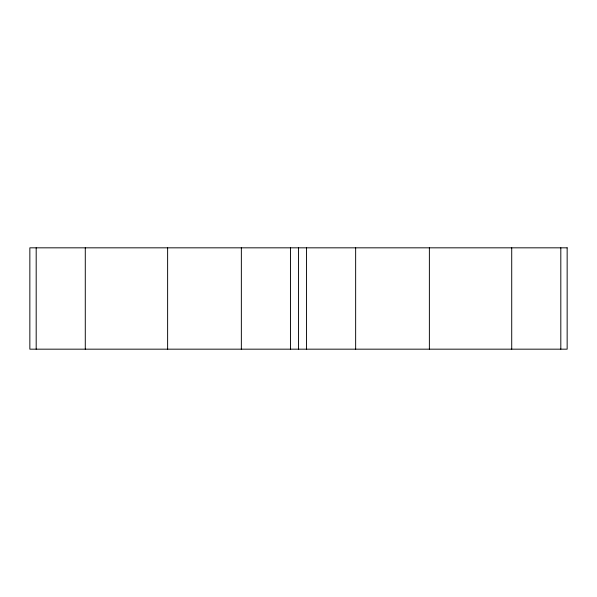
<?xml version="1.0" encoding="UTF-8"?>
<svg xmlns="http://www.w3.org/2000/svg" width="597" height="597" viewBox="0 0 597 597"><rect width="100%" height="100%" fill="white"/><g stroke="black" fill="none" stroke-linecap="round" stroke-linejoin="round"><path stroke-width="0.9" d="M560.814 247.83L560.814 349.17M511.719 247.83L511.719 349.17M429.377 247.83L429.377 349.17M355.648 247.83L355.648 349.17M306.552 247.83L306.552 349.17M298.5 247.83L298.5 349.17M290.448 247.83L290.448 349.17M241.352 247.83L241.352 349.17M167.623 247.83L167.623 349.17M85.281 247.83L85.281 349.17M36.186 247.83L36.186 349.17M567.15 247.83L29.85 247.83L29.85 349.17L567.15 349.17L567.15 247.83"/></g></svg>
